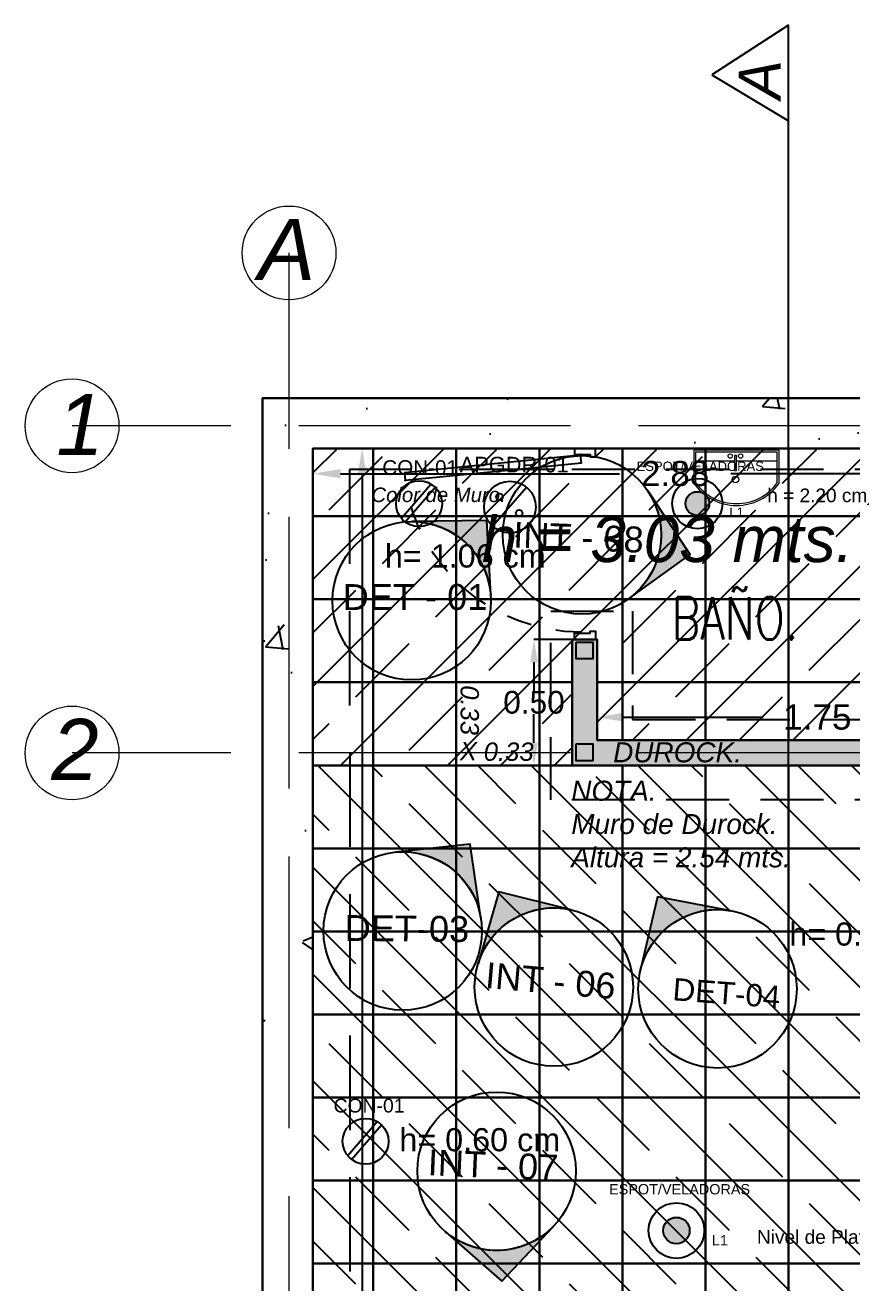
# Model space of a CAD drawing. Header units: millimetres. Extents: x 10930 to 21977, y 3784 to 7635.
# Drawn here: x 10968.351 to 10971.637, y 3818.699 to 3823.698 of the extents above; entities that cross this region are included whole.
import ezdxf

# ---------------------------------------------------------------- set-up
doc = ezdxf.new("R2010")
doc.units = ezdxf.units.MM
for name, pattern in [('ACAD_ISO02W100', [15, 12, -3]), ('X-BB-NEW$0$HIDDEN2', [0.1875, 0.125, -0.0625]), ('X-PP-NEW$0$X-PP-NEW$0$HIDDEN', [0.375, 0.25, -0.125])]:
    doc.linetypes.add(name, pattern=pattern)
for name, color, linetype, lineweight in [('CONTACTOS', 116, 'Continuous', 18), ('COTAS', 116, 'ACAD_ISO02W100', 20), ('INFORMACION DE AREAS', 64, 'Continuous', 18), ('LUMINARIAS', 3, 'Continuous', 18), ('MURO DUROCK', 61, 'Continuous', 25), ('PLAFON', 94, 'Continuous', 25)]:
    doc.layers.add(name, color=color, linetype=linetype, lineweight=lineweight)
for name, color, linetype in [('CORTE', 224, 'Continuous'), ('IMAGENES', 80, 'Continuous'), ('MEDIDAS.', 75, 'Continuous'), ('MUROS - ARQ.', 116, 'Continuous'), ('MUROS ACABADO.', 60, 'Continuous'), ('PISO PATIO PUBLICO', 81, 'Continuous'), ('PUERTAS', 114, 'Continuous')]:
    doc.layers.add(name, color=color, linetype=linetype)
doc.layers.add('MUEBLES', color=7, linetype='Continuous', lineweight=18, true_color=0xadff5c)
doc.styles.add('ROMANS', font='romans.shx', dxfattribs={"width": 0.75})
doc.styles.get("Standard").update_dxf_attribs({"font": 'arial.ttf'})
doc.dimstyles.get("Standard").update_dxf_attribs({"dimtxt": 0.15, "dimasz": 0.18, "dimexe": 0.18, "dimexo": 0.0625, "dimgap": 0.09, "dimtad": 0, "dimtih": 1, "dimtoh": 1, "dimzin": 0, "dimdsep": 46, "dimtxsty": 'Standard', "dimblk2": 'ARCHTICK', "dimcen": 0.09, "dimadec": 0, "dimazin": 0, "dimtfac": 1, "dimtofl": 0, "dimtmove": 0, "dimatfit": 3, "dimfxl": 1, "dimtolj": 1, "dimtzin": 0, "dimarcsym": 0})

# ---------------------------------------------------------------- blocks, each defined once
blk = doc.blocks.new('*D152')
at = {"layer": 'Defpoints', "color": 0, "transparency": 16777216}
for p in [(10970.62504958172, 3820.947300130962), (10972.37504958172, 3820.947300130962), (10972.37504958172, 3820.947300130962)]:
    blk.add_point(p, dxfattribs=at)
at = {"layer": 'MEDIDAS.', "color": 0, "lineweight": -2, "transparency": 16777216}
for p, q in [((10970.72504958172, 3820.947300130962), (10971.28450387913, 3820.947300130962)), ((10972.27504958172, 3820.947300130962), (10971.71559528431, 3820.947300130962))]:
    blk.add_line(p, q, dxfattribs=at)
at = {"layer": 'MEDIDAS.', "color": 0, "transparency": 16777216}
for points in [[(10970.72504958172, 3820.963966797628), (10970.72504958172, 3820.930633464295), (10970.62504958172, 3820.947300130962)], [(10972.27504958172, 3820.963966797628), (10972.27504958172, 3820.930633464295), (10972.37504958172, 3820.947300130962)]]:
    blk.add_solid(points, dxfattribs=at)
at = {"layer": 'MEDIDAS.', "color": 0, "transparency": 16777216, "insert": (10971.50004958172, 3820.947300130962), "char_height": 0.1, "attachment_point": 5}
blk.add_mtext('\\A1;1.75', dxfattribs=at)
blk = doc.blocks.new('_ArchTick')
at = {"color": 0, "linetype": 'ByBlock', "const_width": 0.15}
blk.add_lwpolyline([(-0.5, -0.5), (0.5, 0.5)], dxfattribs=at)
blk = doc.blocks.new('*D153')
at = {"layer": 'Defpoints', "color": 0, "transparency": 16777216}
for p in [(10970.52504958172, 3821.25586480804), (10970.37384624694, 3820.75586480804), (10970.52504958172, 3820.75586480804)]:
    blk.add_point(p, dxfattribs=at)
at = {"layer": 'MEDIDAS.', "color": 0, "lineweight": -2, "transparency": 16777216}
for p, q in [((10970.52504958172, 3821.25586480804), (10970.37384624694, 3821.25586480804)), ((10970.37384624694, 3821.16586480804), (10970.37384624694, 3821.051816376935)), ((10970.37384624694, 3820.84586480804), (10970.37384624694, 3820.959913239145)), ((10970.52504958172, 3820.75586480804), (10970.37384624694, 3820.75586480804))]:
    blk.add_line(p, q, dxfattribs=at)
at = {"layer": 'MEDIDAS.', "color": 0, "transparency": 16777216}
for points in [[(10970.35884624694, 3821.16586480804), (10970.38884624694, 3821.16586480804), (10970.37384624694, 3821.25586480804)], [(10970.35884624694, 3820.84586480804), (10970.38884624694, 3820.84586480804), (10970.37384624694, 3820.75586480804)]]:
    blk.add_solid(points, dxfattribs=at)
at = {"layer": 'MEDIDAS.', "color": 0, "transparency": 16777216, "insert": (10970.37384624694, 3821.005864808042), "char_height": 0.09, "attachment_point": 5}
blk.add_mtext('\\A1;0.50', dxfattribs=at)
blk = doc.blocks.new('*D155')
at = {"layer": 'Defpoints', "color": 0, "transparency": 16777216}
for p in [(10969.49504958172, 3821.915127128236), (10972.37504958172, 3821.915127128236), (10972.37504958172, 3821.915127128236)]:
    blk.add_point(p, dxfattribs=at)
at = {"layer": 'MEDIDAS.', "color": 0, "lineweight": -2, "transparency": 16777216}
for p, q in [((10969.60504958172, 3821.915127128236), (10970.71421738527, 3821.915127128236)), ((10972.26504958172, 3821.915127128236), (10971.15588177817, 3821.915127128236))]:
    blk.add_line(p, q, dxfattribs=at)
at = {"layer": 'MEDIDAS.', "color": 0, "transparency": 16777216}
for points in [[(10969.60504958172, 3821.93346046157), (10969.60504958172, 3821.896793794903), (10969.49504958172, 3821.915127128236)], [(10972.26504958172, 3821.93346046157), (10972.26504958172, 3821.896793794903), (10972.37504958172, 3821.915127128236)]]:
    blk.add_solid(points, dxfattribs=at)
at = {"layer": 'MEDIDAS.', "color": 0, "transparency": 16777216, "insert": (10970.93504958172, 3821.915127128236), "char_height": 0.1, "attachment_point": 5}
blk.add_mtext('\\A1;2.88', dxfattribs=at)
blk = doc.blocks.new('*D156')
at = {"layer": 'Defpoints', "color": 0, "transparency": 16777216}
for p in [(10969.73033308479, 3822.01586480804), (10969.49504958172, 3811.795864808041), (10969.69059859015, 3811.795864808041)]:
    blk.add_point(p, dxfattribs=at)
at = {"layer": 'MEDIDAS.', "color": 0, "lineweight": -2, "transparency": 16777216}
for p, q in [((10969.73033308479, 3822.01586480804), (10969.69059859015, 3822.01586480804)), ((10969.69059859015, 3821.91586480804), (10969.69059859015, 3817.046922106812)), ((10969.69059859015, 3811.895864808041), (10969.69059859015, 3816.764807509268)), ((10969.49504958172, 3811.795864808041), (10969.69059859015, 3811.795864808041))]:
    blk.add_line(p, q, dxfattribs=at)
at = {"layer": 'MEDIDAS.', "color": 0, "transparency": 16777216}
for points in [[(10969.67393192348, 3821.91586480804), (10969.70726525681, 3821.91586480804), (10969.69059859015, 3822.01586480804)], [(10969.67393192348, 3811.895864808041), (10969.70726525681, 3811.895864808041), (10969.69059859015, 3811.795864808041)]]:
    blk.add_solid(points, dxfattribs=at)
at = {"layer": 'MEDIDAS.', "color": 0, "transparency": 16777216, "insert": (10969.69059859015, 3816.905864808042), "char_height": 0.1, "attachment_point": 5}
blk.add_mtext('\\A1;10.22', dxfattribs=at)
blk = doc.blocks.new('puerta verde')
at = {"layer": 'PUERTAS', "linetype": 'ByBlock', "ltscale": 10}
for points in [[(10970.53255456496, 3822.007006790107), (10970.53255456496, 3822.015306701511), (10970.54085447637, 3822.015306701511), (10970.6072537676, 3822.015306701511), (10970.615553679, 3822.015306701511), (10970.615553679, 3822.007006790107), (10970.615553679, 3821.990406967299), (10970.55330434347, 3821.990406967299), (10970.55330434347, 3821.982107055895), (10970.53255456496, 3821.982107055895)], [(10970.53255456496, 3821.264164719442), (10970.53255456496, 3821.255864808038), (10970.54085447637, 3821.255864808038), (10970.6072537676, 3821.255864808038), (10970.615553679, 3821.255864808038), (10970.615553679, 3821.264164719442), (10970.615553679, 3821.280764542251), (10970.55330434347, 3821.280764542251), (10970.55330434347, 3821.289064453655), (10970.53255456496, 3821.289064453655)]]:
    blk.add_lwpolyline(points, close=True, dxfattribs=at)
blk.add_lwpolyline([(10970.85265494683, 3821.931546231201), (10970.58807628931, 3821.957847020051), (10970.59109041214, 3821.988168261605), (10970.85566906966, 3821.961867472754), (10971.29155819985, 3821.918537341431, -0.4142135623725697), (10971.29170192153, 3821.918361892145), (10971.2887036625, 3821.888200236073)], format="xyb", close=True, dxfattribs=at)
blk.add_circle((10970.59065394479, 3821.990406967299), 0.001201191533456028, dxfattribs=at)
at = {"layer": 'PUERTAS', "color": 61, "linetype": 'X-PP-NEW$0$X-PP-NEW$0$HIDDEN', "ltscale": 0.3}
blk.add_arc((10970.59065394479, 3821.990406967299), 0.7054924693461267, 270, 351.6700815362239, dxfattribs=at)
blk = doc.blocks.new('la verde')
at = {"layer": 'MUEBLES'}
for points in [[(10975.2353143818, 3820.734128405461), (10975.10390619848, 3820.734128405461), (10975.10390619848, 3820.394897261245), (10975.2353143818, 3820.394897261245)], [(10975.1460610075, 3820.734128405461), (10975.10390619848, 3820.734128405461), (10975.10390619848, 3820.394897261245), (10975.1460610075, 3820.394897261245)], [(10975.23300470601, 3820.726855689689), (10975.11117891426, 3820.726855689689), (10975.11117891426, 3820.402169977017), (10975.23300470601, 3820.402169977017)], [(10975.1460610075, 3820.564512833353), (10975.1460610075, 3820.726855689689)], [(10975.1460610075, 3820.402169977017), (10975.1460610075, 3820.556209223074)]]:
    blk.add_lwpolyline(points, dxfattribs=at)
blk.add_lwpolyline([(10975.12498360299, 3820.564512833353), (10975.12498360299, 3820.556209223074), (10975.18525870547, 3820.556209223074), (10975.18525870547, 3820.564512833353)], close=True, dxfattribs=at)
for centre, radius in [((10975.12750447653, 3820.580878125902), 0.008557670457559048), ((10975.12750447653, 3820.539843930527), 0.008557670457559048), ((10975.22059607295, 3820.560730640449), 0.01350211763051887)]:
    blk.add_circle(centre, radius, dxfattribs=at)
for radius, start, end in [(0.2068476428917566, 304.9149618825879, 55.08503811741212), (0.1995749271199837, 305.5662868327981, 54.43371316720178)]:
    blk.add_arc((10975.11692306004, 3820.564512833353), radius, start, end, dxfattribs=at)
blk = doc.blocks.new('contactos verdes')
at = {"layer": 'CONTACTOS', "lineweight": -3}
for p, q in [((10969.84574309551, 3821.737454965914), (10969.96394437853, 3821.873925595043)), ((10969.86106596755, 3821.723619997627), (10969.98105528021, 3821.861132844459)), ((10970.20937658633, 3821.706123620173), (10970.34378703156, 3821.861610344484)), ((10969.6327889929, 3819.20358286976), (10969.75099027593, 3819.34005349889)), ((10969.64811186494, 3819.189747901474), (10969.7681011776, 3819.327260748305))]:
    blk.add_line(p, q, dxfattribs=at)
for centre, radius in [((10969.917223646, 3821.795543182746), 0.09125036660980475), ((10970.27813278547, 3821.782416225855), 0.1028697645342995), ((10970.23658973824, 3821.822501921275), 0.01336700641998865), ((10970.31478909095, 3821.757948242137), 0.01336700641998865), ((10969.70426954339, 3819.261671086592), 0.09125036660980475)]:
    blk.add_circle(centre, radius, dxfattribs=at)
at = {"layer": 'CONTACTOS', "color": 7}
for s, height, p in [('APGDR-01', 0.06204430338222357, (10970.07840257961, 3821.920174914367)), ('CON-01', 0.05870626827067948, (10969.77083506288, 3821.909965018488)), ('CON-01', 0.05503624369423085, (10969.57711647813, 3819.376092922334))]:
    blk.add_text(s, height=height, dxfattribs=at).set_placement(p)
at = {"layer": 'CONTACTOS', "color": 124}
for s, p in [('h= 1.06 cm', (10969.78098515637, 3821.542103025397)), ('h= 0.56 cm', (10971.38863584543, 3820.03940939862)), ('h= 0.60 cm', (10969.8383822914, 3819.221897627671))]:
    blk.add_text(s, height=0.09204336248979246, dxfattribs=at).set_placement(p)
blk = doc.blocks.new('COTAS COLOR VERDE')
at = {"layer": 'COTAS', "ltscale": 0.09}
for points in [[(10969.40013195667, 3811.213733478573), (10969.40013195667, 3822.792661706981)], [(10973.21923315066, 3822.105577709002), (10968.53736998988, 3822.105577709002)], [(10973.21923315066, 3820.80508868964), (10968.53736998988, 3820.80508868964)]]:
    blk.add_lwpolyline(points, dxfattribs=at)
at = {"layer": 'COTAS', "color": 122}
for centre in [(10969.40013195667, 3822.792661706981), (10968.53736998988, 3822.105577709002), (10968.53736998988, 3820.80508868964)]:
    blk.add_circle(centre, 0.1863993865534202, dxfattribs=at)
at = {"layer": 'COTAS', "color": 122, "char_height": 0.2428180434479124, "attachment_point": 1}
for s, insert in [('{\\fArial|b0|i1|c0|p34;A}', (10969.27758161915, 3822.928010237122)), ('{\\fArial|b0|i1|c0|p34;1}', (10968.47469213553, 3822.231619767205)), ('{\\fArial|b0|i1|c0|p34;2}', (10968.45491513527, 3820.940437219781))]:
    blk.add_mtext_dynamic_manual_height_columns(s, width=0.03032255829748465, gutter_width=8.818076655504683, heights=[0], dxfattribs=dict(at, insert=insert))
blk = doc.blocks.new('luminarias verdes')
at = {"layer": 'LUMINARIAS', "lineweight": -3}
h = blk.add_hatch(color=3, dxfattribs=at)
h.dxf.hatch_style = 1
edge = h.paths.add_edge_path()
edge.add_arc((10971.02341071674, 3821.796282709206), 0.04732482978631231, 0, 360)
h = blk.add_hatch(color=3, dxfattribs=at)
h.dxf.hatch_style = 1
edge = h.paths.add_edge_path()
edge.add_arc((10970.9400821343, 3818.906789912416), 0.05243419297516108, 0, 360)
at = {"layer": 'LUMINARIAS', "color": 3, "lineweight": -3}
for centre, radius in [((10971.02341071674, 3821.796282709206), 0.09976508743804674), ((10971.02341071674, 3821.796282709206), 0.04732482978631231), ((10970.9400821343, 3818.906789912416), 0.1105360942771599), ((10970.9400821343, 3818.906789912416), 0.05243419297516108)]:
    blk.add_circle(centre, radius, dxfattribs=at)
at = {"layer": 'LUMINARIAS', "color": 7}
for height, p in [(0.03703609895148315, (10970.78178534538, 3821.926125849759)), (0.04103465280779305, (10970.67236999657, 3819.050651397369))]:
    blk.add_text('ESPOT/VELADORAS', height=height, dxfattribs=at).set_placement(p)
at = {"layer": 'LUMINARIAS', "color": 122}
for s, p in [('h = 2.20 cm', (10971.30107040492, 3821.801851296226)), ('Nivel de Plafon.', (10971.26027873034, 3818.85437982439))]:
    blk.add_text(s, height=0.05420733958522961, dxfattribs=at).set_placement(p)
at = {"layer": 'LUMINARIAS', "color": 10}
for height, p in [(0.03703609895148315, (10971.15061417, 3821.742863950065)), (0.04103465280779305, (10971.08101894159, 3818.847603866994))]:
    blk.add_text('L1', height=height, dxfattribs=at).set_placement(p)
blk = doc.blocks.new('PISO VERDE')
at = {"layer": 'PISO PATIO PUBLICO'}
for points in [[(10969.49504958172, 3821.74586480804), (10969.49504958172, 3822.01586480804), (10969.73504958172, 3822.01586480804), (10969.73504958172, 3821.74586480804), (10969.49504958172, 3821.74586480804)], [(10969.73504958172, 3821.74586480804), (10969.73504958172, 3822.01586480804), (10970.06504958172, 3822.01586480804), (10970.06504958172, 3821.74586480804), (10969.73504958172, 3821.74586480804)], [(10970.06504958172, 3821.74586480804), (10970.06504958172, 3822.01586480804), (10970.39504958172, 3822.01586480804), (10970.39504958172, 3821.74586480804), (10970.06504958172, 3821.74586480804)], [(10970.39504958172, 3821.74586480804), (10970.39504958172, 3822.01586480804), (10970.72504958172, 3822.01586480804), (10970.72504958172, 3821.74586480804), (10970.39504958172, 3821.74586480804)], [(10970.72504958172, 3821.74586480804), (10970.72504958172, 3822.01586480804), (10971.05504958172, 3822.01586480804), (10971.05504958172, 3821.74586480804), (10970.72504958172, 3821.74586480804)], [(10971.05504958172, 3821.74586480804), (10971.05504958172, 3822.01586480804), (10971.38504958172, 3822.01586480804), (10971.38504958172, 3821.74586480804), (10971.05504958172, 3821.74586480804)], [(10971.38504958172, 3821.74586480804), (10971.38504958172, 3822.01586480804), (10971.71504958172, 3822.01586480804), (10971.71504958172, 3821.74586480804), (10971.38504958172, 3821.74586480804)], [(10969.49504958172, 3821.41586480804), (10969.49504958172, 3821.74586480804), (10969.73504958172, 3821.74586480804), (10969.73504958172, 3821.41586480804), (10969.49504958172, 3821.41586480804)], [(10969.73504958172, 3821.41586480804), (10969.73504958172, 3821.74586480804), (10970.06504958172, 3821.74586480804), (10970.06504958172, 3821.41586480804), (10969.73504958172, 3821.41586480804)], [(10970.06504958172, 3821.41586480804), (10970.06504958172, 3821.74586480804), (10970.39504958172, 3821.74586480804), (10970.39504958172, 3821.41586480804), (10970.06504958172, 3821.41586480804)], [(10970.39504958172, 3821.41586480804), (10970.39504958172, 3821.74586480804), (10970.72504958172, 3821.74586480804), (10970.72504958172, 3821.41586480804), (10970.39504958172, 3821.41586480804)], [(10970.72504958172, 3821.41586480804), (10970.72504958172, 3821.74586480804), (10971.05504958172, 3821.74586480804), (10971.05504958172, 3821.41586480804), (10970.72504958172, 3821.41586480804)], [(10971.05504958172, 3821.41586480804), (10971.05504958172, 3821.74586480804), (10971.38504958172, 3821.74586480804), (10971.38504958172, 3821.41586480804), (10971.05504958172, 3821.41586480804)], [(10971.38504958172, 3821.41586480804), (10971.38504958172, 3821.74586480804), (10971.71504958172, 3821.74586480804), (10971.71504958172, 3821.41586480804), (10971.38504958172, 3821.41586480804)], [(10969.49504958172, 3821.08586480804), (10969.49504958172, 3821.41586480804), (10969.73504958172, 3821.41586480804), (10969.73504958172, 3821.08586480804), (10969.49504958172, 3821.08586480804)], [(10969.73504958172, 3821.08586480804), (10969.73504958172, 3821.41586480804), (10970.06504958172, 3821.41586480804), (10970.06504958172, 3821.08586480804), (10969.73504958172, 3821.08586480804)], [(10970.06504958172, 3821.08586480804), (10970.06504958172, 3821.41586480804), (10970.39504958172, 3821.41586480804), (10970.39504958172, 3821.08586480804), (10970.06504958172, 3821.08586480804)], [(10970.39504958172, 3821.08586480804), (10970.39504958172, 3821.41586480804), (10970.72504958172, 3821.41586480804), (10970.72504958172, 3821.08586480804), (10970.62504958172, 3821.08586480804)], [(10970.72504958172, 3821.08586480804), (10970.72504958172, 3821.41586480804), (10971.05504958172, 3821.41586480804), (10971.05504958172, 3821.08586480804), (10970.72504958172, 3821.08586480804)], [(10971.05504958172, 3821.08586480804), (10971.05504958172, 3821.41586480804), (10971.38504958172, 3821.41586480804), (10971.38504958172, 3821.08586480804), (10971.05504958172, 3821.08586480804)], [(10971.38504958172, 3821.08586480804), (10971.38504958172, 3821.41586480804), (10971.71504958172, 3821.41586480804), (10971.71504958172, 3821.08586480804), (10971.38504958172, 3821.08586480804)], [(10969.49504958172, 3820.75586480804), (10969.49504958172, 3821.08586480804), (10969.73504958172, 3821.08586480804), (10969.73504958172, 3820.75586480804), (10969.49504958172, 3820.75586480804)], [(10969.73504958172, 3820.75586480804), (10969.73504958172, 3821.08586480804), (10970.06504958172, 3821.08586480804), (10970.06504958172, 3820.75586480804), (10969.73504958172, 3820.75586480804)], [(10970.06504958172, 3820.75586480804), (10970.06504958172, 3821.08586480804), (10970.39504958172, 3821.08586480804), (10970.39504958172, 3820.75586480804), (10970.06504958172, 3820.75586480804)], [(10970.39504958172, 3820.75586480804), (10970.39504958172, 3821.08586480804), (10970.52504958172, 3821.08586480804)], [(10970.72504958172, 3820.85586480804), (10970.72504958172, 3821.08586480804), (10971.05504958172, 3821.08586480804), (10971.05504958172, 3820.85586480804)], [(10971.05504958172, 3820.85586480804), (10971.05504958172, 3821.08586480804), (10971.38504958172, 3821.08586480804), (10971.38504958172, 3820.85586480804)], [(10971.38504958172, 3820.85586480804), (10971.38504958172, 3821.08586480804), (10971.71504958172, 3821.08586480804), (10971.71504958172, 3820.85586480804)], [(10969.49504958172, 3820.42586480804), (10969.49504958172, 3820.75586480804), (10969.73504958172, 3820.75586480804), (10969.73504958172, 3820.42586480804), (10969.49504958172, 3820.42586480804)], [(10969.73504958172, 3820.42586480804), (10969.73504958172, 3820.75586480804), (10970.06504958172, 3820.75586480804), (10970.06504958172, 3820.42586480804), (10969.73504958172, 3820.42586480804)], [(10970.06504958172, 3820.42586480804), (10970.06504958172, 3820.75586480804), (10970.39504958172, 3820.75586480804), (10970.39504958172, 3820.42586480804), (10970.06504958172, 3820.42586480804)], [(10970.39504958172, 3820.42586480804), (10970.39504958172, 3820.75586480804), (10970.72504958172, 3820.75586480804), (10970.72504958172, 3820.42586480804), (10970.39504958172, 3820.42586480804)], [(10970.72504958172, 3820.42586480804), (10970.72504958172, 3820.75586480804), (10971.05504958172, 3820.75586480804), (10971.05504958172, 3820.42586480804), (10970.72504958172, 3820.42586480804)], [(10971.05504958172, 3820.42586480804), (10971.05504958172, 3820.75586480804), (10971.38504958172, 3820.75586480804), (10971.38504958172, 3820.42586480804), (10971.05504958172, 3820.42586480804)], [(10971.38504958172, 3820.42586480804), (10971.38504958172, 3820.75586480804), (10971.71504958172, 3820.75586480804), (10971.71504958172, 3820.42586480804), (10971.38504958172, 3820.42586480804)], [(10969.49504958172, 3820.09586480804), (10969.49504958172, 3820.42586480804), (10969.73504958172, 3820.42586480804), (10969.73504958172, 3820.09586480804), (10969.49504958172, 3820.09586480804)], [(10969.73504958172, 3820.09586480804), (10969.73504958172, 3820.42586480804), (10970.06504958172, 3820.42586480804), (10970.06504958172, 3820.09586480804), (10969.73504958172, 3820.09586480804)], [(10970.06504958172, 3820.09586480804), (10970.06504958172, 3820.42586480804), (10970.39504958172, 3820.42586480804), (10970.39504958172, 3820.09586480804), (10970.06504958172, 3820.09586480804)], [(10970.39504958172, 3820.09586480804), (10970.39504958172, 3820.42586480804), (10970.72504958172, 3820.42586480804), (10970.72504958172, 3820.09586480804), (10970.39504958172, 3820.09586480804)], [(10970.72504958172, 3820.09586480804), (10970.72504958172, 3820.42586480804), (10971.05504958172, 3820.42586480804), (10971.05504958172, 3820.09586480804), (10970.72504958172, 3820.09586480804)], [(10971.05504958172, 3820.09586480804), (10971.05504958172, 3820.42586480804), (10971.38504958172, 3820.42586480804), (10971.38504958172, 3820.09586480804), (10971.05504958172, 3820.09586480804)], [(10971.38504958172, 3820.09586480804), (10971.38504958172, 3820.42586480804), (10971.71504958172, 3820.42586480804), (10971.71504958172, 3820.09586480804), (10971.38504958172, 3820.09586480804)], [(10969.49504958172, 3819.76586480804), (10969.49504958172, 3820.09586480804), (10969.73504958172, 3820.09586480804), (10969.73504958172, 3819.76586480804), (10969.49504958172, 3819.76586480804)], [(10969.73504958172, 3819.76586480804), (10969.73504958172, 3820.09586480804), (10970.06504958172, 3820.09586480804), (10970.06504958172, 3819.76586480804), (10969.73504958172, 3819.76586480804)], [(10970.06504958172, 3819.76586480804), (10970.06504958172, 3820.09586480804), (10970.39504958172, 3820.09586480804), (10970.39504958172, 3819.76586480804), (10970.06504958172, 3819.76586480804)], [(10970.39504958172, 3819.76586480804), (10970.39504958172, 3820.09586480804), (10970.72504958172, 3820.09586480804), (10970.72504958172, 3819.76586480804), (10970.39504958172, 3819.76586480804)], [(10970.72504958172, 3819.76586480804), (10970.72504958172, 3820.09586480804), (10971.05504958172, 3820.09586480804), (10971.05504958172, 3819.76586480804), (10970.72504958172, 3819.76586480804)], [(10971.05504958172, 3819.76586480804), (10971.05504958172, 3820.09586480804), (10971.38504958172, 3820.09586480804), (10971.38504958172, 3819.76586480804), (10971.05504958172, 3819.76586480804)], [(10971.38504958172, 3819.76586480804), (10971.38504958172, 3820.09586480804), (10971.71504958172, 3820.09586480804), (10971.71504958172, 3819.76586480804), (10971.38504958172, 3819.76586480804)], [(10969.49504958172, 3819.43586480804), (10969.49504958172, 3819.76586480804), (10969.73504958172, 3819.76586480804), (10969.73504958172, 3819.43586480804), (10969.49504958172, 3819.43586480804)], [(10969.73504958172, 3819.43586480804), (10969.73504958172, 3819.76586480804), (10970.06504958172, 3819.76586480804), (10970.06504958172, 3819.43586480804), (10969.73504958172, 3819.43586480804)], [(10970.06504958172, 3819.43586480804), (10970.06504958172, 3819.76586480804), (10970.39504958172, 3819.76586480804), (10970.39504958172, 3819.43586480804), (10970.06504958172, 3819.43586480804)], [(10970.39504958172, 3819.43586480804), (10970.39504958172, 3819.76586480804), (10970.72504958172, 3819.76586480804), (10970.72504958172, 3819.43586480804), (10970.39504958172, 3819.43586480804)], [(10970.72504958172, 3819.43586480804), (10970.72504958172, 3819.76586480804), (10971.05504958172, 3819.76586480804), (10971.05504958172, 3819.43586480804), (10970.72504958172, 3819.43586480804)], [(10971.05504958172, 3819.43586480804), (10971.05504958172, 3819.76586480804), (10971.38504958172, 3819.76586480804), (10971.38504958172, 3819.43586480804), (10971.05504958172, 3819.43586480804)], [(10971.38504958172, 3819.43586480804), (10971.38504958172, 3819.76586480804), (10971.71504958172, 3819.76586480804), (10971.71504958172, 3819.43586480804), (10971.38504958172, 3819.43586480804)], [(10969.49504958172, 3819.10586480804), (10969.49504958172, 3819.43586480804), (10969.73504958172, 3819.43586480804), (10969.73504958172, 3819.10586480804), (10969.49504958172, 3819.10586480804)], [(10969.73504958172, 3819.10586480804), (10969.73504958172, 3819.43586480804), (10970.06504958172, 3819.43586480804), (10970.06504958172, 3819.10586480804), (10969.73504958172, 3819.10586480804)], [(10970.06504958172, 3819.10586480804), (10970.06504958172, 3819.43586480804), (10970.39504958172, 3819.43586480804), (10970.39504958172, 3819.10586480804), (10970.06504958172, 3819.10586480804)], [(10970.39504958172, 3819.10586480804), (10970.39504958172, 3819.43586480804), (10970.72504958172, 3819.43586480804), (10970.72504958172, 3819.10586480804), (10970.39504958172, 3819.10586480804)], [(10970.72504958172, 3819.10586480804), (10970.72504958172, 3819.43586480804), (10971.05504958172, 3819.43586480804), (10971.05504958172, 3819.10586480804), (10970.72504958172, 3819.10586480804)], [(10971.05504958172, 3819.10586480804), (10971.05504958172, 3819.43586480804), (10971.38504958172, 3819.43586480804), (10971.38504958172, 3819.10586480804), (10971.05504958172, 3819.10586480804)], [(10971.38504958172, 3819.10586480804), (10971.38504958172, 3819.43586480804), (10971.71504958172, 3819.43586480804), (10971.71504958172, 3819.10586480804), (10971.38504958172, 3819.10586480804)], [(10969.49504958172, 3818.77586480804), (10969.49504958172, 3819.10586480804), (10969.73504958172, 3819.10586480804), (10969.73504958172, 3818.77586480804), (10969.49504958172, 3818.77586480804)], [(10969.73504958172, 3818.77586480804), (10969.73504958172, 3819.10586480804), (10970.06504958172, 3819.10586480804), (10970.06504958172, 3818.77586480804), (10969.73504958172, 3818.77586480804)], [(10970.06504958172, 3818.77586480804), (10970.06504958172, 3819.10586480804), (10970.39504958172, 3819.10586480804), (10970.39504958172, 3818.77586480804), (10970.06504958172, 3818.77586480804)], [(10970.39504958172, 3818.77586480804), (10970.39504958172, 3819.10586480804), (10970.72504958172, 3819.10586480804), (10970.72504958172, 3818.77586480804), (10970.39504958172, 3818.77586480804)], [(10970.72504958172, 3818.77586480804), (10970.72504958172, 3819.10586480804), (10971.05504958172, 3819.10586480804), (10971.05504958172, 3818.77586480804), (10970.72504958172, 3818.77586480804)], [(10971.05504958172, 3818.77586480804), (10971.05504958172, 3819.10586480804), (10971.38504958172, 3819.10586480804), (10971.38504958172, 3818.77586480804), (10971.05504958172, 3818.77586480804)], [(10971.38504958172, 3818.77586480804), (10971.38504958172, 3819.10586480804), (10971.71504958172, 3819.10586480804), (10971.71504958172, 3818.77586480804), (10971.38504958172, 3818.77586480804)], [(10969.49504958172, 3818.44586480804), (10969.49504958172, 3818.77586480804), (10969.73504958172, 3818.77586480804), (10969.73504958172, 3818.44586480804), (10969.49504958172, 3818.44586480804)], [(10969.73504958172, 3818.44586480804), (10969.73504958172, 3818.77586480804), (10970.06504958172, 3818.77586480804), (10970.06504958172, 3818.44586480804), (10969.73504958172, 3818.44586480804)], [(10970.06504958172, 3818.44586480804), (10970.06504958172, 3818.77586480804), (10970.39504958172, 3818.77586480804), (10970.39504958172, 3818.44586480804), (10970.06504958172, 3818.44586480804)], [(10970.39504958172, 3818.44586480804), (10970.39504958172, 3818.77586480804), (10970.72504958172, 3818.77586480804), (10970.72504958172, 3818.44586480804), (10970.39504958172, 3818.44586480804)], [(10970.72504958172, 3818.44586480804), (10970.72504958172, 3818.77586480804), (10971.05504958172, 3818.77586480804), (10971.05504958172, 3818.44586480804), (10970.72504958172, 3818.44586480804)], [(10971.05504958172, 3818.44586480804), (10971.05504958172, 3818.77586480804), (10971.38504958172, 3818.77586480804), (10971.38504958172, 3818.44586480804), (10971.05504958172, 3818.44586480804)], [(10971.38504958172, 3818.44586480804), (10971.38504958172, 3818.77586480804), (10971.71504958172, 3818.77586480804), (10971.71504958172, 3818.44586480804), (10971.38504958172, 3818.44586480804)]]:
    blk.add_lwpolyline(points, dxfattribs=at)
blk = doc.blocks.new('IMFOR DE PISO VERDE')
at = {"layer": 'PISO PATIO PUBLICO', "color": 61, "insert": (10972.14025618795, 3812.157246111374), "char_height": 0.07291732539227498, "attachment_point": 1, "rotation": 270}
blk.add_mtext_dynamic_manual_height_columns('{\\fArial|b0|i1|c0|p34;0.33}', width=3.702998878402042, gutter_width=12.5, heights=[0], dxfattribs=at)
at = {"layer": 'PISO PATIO PUBLICO', "color": 61, "char_height": 0.07291732539227498, "attachment_point": 1}
for s, insert in [('{\\fArial|b0|i1|c0|p34;X}', (10972.06420738725, 3811.93108817414)), ('{\\fArial|b0|i1|c0|p34;0.33}', (10972.15931679787, 3811.929614833446))]:
    blk.add_mtext_dynamic_manual_height_columns(s, width=3.702998878402042, gutter_width=12.5, heights=[0], dxfattribs=dict(at, insert=insert))
blk = doc.blocks.new('FLECHA DOS')
at = {"layer": 'CORTE'}
for p, q in [((10970.72504958172, 3823.697857952679), (10970.4212145311, 3823.50075138556)), ((10970.72504958172, 3809.121042254999), (10970.72504958172, 3823.697857952679)), ((10970.4212145311, 3823.50075138556), (10970.72504958172, 3823.317506049427))]:
    blk.add_line(p, q, dxfattribs=at)
at = {"layer": 'CORTE', "insert": (10970.52802156833, 3823.403545283722), "char_height": 0.16678881825189, "attachment_point": 1, "rotation": 90}
blk.add_mtext_dynamic_manual_height_columns('{\\fArial|b0|i1|c0|p34;A}', width=0.03032255829748465, gutter_width=8.818076655504683, heights=[0], dxfattribs=at)

msp = doc.modelspace()

# ---------------------------------------------------------------- hatches: boundary and pattern name
at = {"layer": 'IMAGENES'}
h = msp.add_hatch(color=60, dxfattribs=at)
h.dxf.hatch_style = 1
edge = h.paths.add_edge_path()
edge.add_line((10970.75336842784, 3821.420032471155), (10970.99441353567, 3821.593733460557))
edge.add_line((10970.99441353567, 3821.593733460557), (10970.82999557502, 3821.841203684922))
edge.add_arc((10970.56445114019, 3821.671960059824), 0.3148924443472418, -53.13423689784389, 32.51122740956032, ccw=False)
h = msp.add_hatch(color=60, dxfattribs=at)
h.dxf.hatch_style = 1
edge = h.paths.add_edge_path()
edge.add_line((10970.2015863545, 3821.432850365863), (10970.18584636677, 3821.729543861776))
edge.add_line((10970.18584636677, 3821.729543861776), (10969.88876907999, 3821.72508702297))
edge.add_arc((10969.88750980189, 3821.410197096606), 0.3148924443468106, 4.125405036219377, 89.77086934351968, ccw=False)
h = msp.add_hatch(color=60, dxfattribs=at)
h.dxf.hatch_style = 1
edge = h.paths.add_edge_path()
edge.add_line((10970.16275728305, 3820.148287250546), (10970.12039913701, 3820.442363031928))
edge.add_line((10970.12039913701, 3820.442363031928), (10969.82492641525, 3820.411207800807))
edge.add_arc((10969.8519905993, 3820.097480560281), 0.3148924443468309, 9.28504144930531, 94.93050575676062, ccw=False)
h = msp.add_hatch(color=60, dxfattribs=at)
h.dxf.hatch_style = 1
edge = h.paths.add_edge_path()
edge.add_line((10970.52212681629, 3820.181990344849), (10970.23363479416, 3820.253033507074))
edge.add_line((10970.23363479416, 3820.253033507074), (10970.15168271956, 3819.967448781989))
edge.add_arc((10970.45265452125, 3819.874857064774), 0.3148924443467482, 77.25441376759511, 162.8998780750084, ccw=False)
h = msp.add_hatch(color=60, dxfattribs=at)
h.dxf.hatch_style = 1
edge = h.paths.add_edge_path()
edge.add_line((10971.15623506126, 3820.178220829935), (10970.86435231925, 3820.233711753936))
edge.add_line((10970.86435231925, 3820.233711753936), (10970.7978124372, 3819.944147906351))
edge.add_arc((10971.10331108863, 3819.867807710645), 0.3148924443463944, 80.32437639447232, 165.9698407017684, ccw=False)
h = msp.add_hatch(color=60, dxfattribs=at)
h.dxf.hatch_style = 1
edge = h.paths.add_edge_path()
edge.add_line((10970.02201538156, 3818.902062567803), (10970.24537079528, 3818.706136212018))
edge.add_line((10970.24537079528, 3818.706136212018), (10970.44964127875, 3818.921886872076))
edge.add_arc((10970.22513269478, 3819.142688020689), 0.3148924443458918, 229.8315418654022, 315.4770061728557, ccw=False)
at = {"layer": 'MURO DUROCK'}
h = msp.add_hatch(color=52, dxfattribs=at)
h.dxf.hatch_style = 1
h.paths.add_polyline_path([(10970.52504958172, 3821.25586480804), (10970.62504958172, 3821.25586480804), (10970.62504958172, 3820.85586480804), (10972.37504958172, 3820.85586480804), (10972.37504958172, 3820.75586480804), (10970.52504958172, 3820.75586480804)])
at = {"layer": 'MUROS ACABADO.'}
h = msp.add_hatch(dxfattribs=at)
h.set_pattern_fill('AR-CONC', color=50, scale=0.006)
h.set_pattern_definition([(49.99999999999999, (0, 0), (1.093108013976024, -0.09563451323341852), [0.1143, -1.2573]), (355, (0, 0), (-0.2114605285498161, 1.146341071434211), [0.09144000000000001, -1.00584350502]), (100.4514447, (0.091092042, -0.007969521), (0.8816474825421197, 1.050706511473171), [0.0971400528, -1.0685414676]), (46.18420000000002, (0, 0.3048), (1.626474245352779, -0.2522539675963629), [0.17145, -1.88595]), (96.63555760999996, (0.1355394, 0.283779), (1.424424804309018, 1.484556747586329), [0.14571013884, -1.60281364896]), (351.1841511700001, (0, 0.3048), (1.424424804389862, 1.484556747513196), [0.13715980242, -1.50875839152]), (21, (0.1524, 0.2286), (0.9096863476147949, -0.6135911891225256), [0.1143, -1.2573]), (326.0000000000001, (0.1524, 0.2286), (0.3708121700858825, 1.105127796733916), [0.09144000000000001, -1.00584]), (71.45144499999999, (0.2282071956, 0.1774674006), (1.280498515672297, 0.4915366133154315), [0.09714005280000002, -1.0685396256]), (37.50000000000001, (0, 0), (0.0185316195035509, 0.5073302332389187), [0, -0.9936480000000001, 0, -1.02108, 0, -1.00965]), (7.499999999999999, (0, 0), (0.4009179750618345, 0.6010834489087171), [0, -0.5821679999999999, 0, -0.970788, 0, -0.38481]), (327.5, (-0.339852, 0), (0.8135435710012284, -0.03437246395604066), [0, -0.381, 0, -1.18872, 0, -1.57734]), (317.5, (-0.492252, 0), (0.8887750883161083, 0.1525589461999982), [0, -0.4953, 0, -0.789432, 0, -1.12014])])
h.paths.add_polyline_path([(10969.29504958172, 3822.21586480804), (10972.69504958172, 3822.21586480804), (10972.69504958172, 3811.79586480804), (10972.37504958172, 3811.79586480804), (10972.37504958172, 3822.01586480804), (10969.49504958172, 3822.01586480804), (10969.49504958172, 3811.795864808041), (10969.29504958172, 3811.795864808041)])
at = {"layer": 'PLAFON'}
h = msp.add_hatch(dxfattribs=at)
h.set_pattern_fill('JIS_STN_1E', color=61, scale=0.3)
h.set_pattern_definition([(45, (0, 0), (-0.2121320343559642, 0.2121320343559643), []), (45, (0.2115, 0), (-0.2121320343559642, 0.2121320343559643), [0.3, -0.15])])
h.paths.add_polyline_path([(10969.49504958172, 3822.01586480804), (10972.37504958172, 3822.01586480804), (10972.37504958172, 3820.85586480804), (10970.62504958172, 3820.85586480804), (10970.62504958172, 3821.25586480804), (10970.52504958172, 3821.25586480804), (10970.52504958172, 3820.75586480804), (10969.49504958172, 3820.755646002155)])
h = msp.add_hatch(dxfattribs=at)
h.set_pattern_fill('JIS_STN_1E', color=61, scale=0.3, angle=90)
h.set_pattern_definition([(135, (0, 0), (-0.2121320343559643, -0.2121320343559642), []), (135, (1.295063990098326e-17, 0.2115), (-0.2121320343559643, -0.2121320343559642), [0.3, -0.15])])
h.paths.add_polyline_path([(10969.49504958172, 3820.755646002155), (10972.37504958172, 3820.755646002155), (10972.37504958172, 3811.79586480804), (10969.49504958172, 3811.79586480804)])

# ---------------------------------------------------------------- linework, layer by layer
at = {"layer": 'IMAGENES', "color": 60}
for points in [[(10970.75336842784, 3821.420032471155), (10970.99441353567, 3821.593733460557), (10970.82999557502, 3821.841203684922, -0.3921245748608314), (10970.75336842784, 3821.420032471155, 42.03721698194761)], [(10970.2015863545, 3821.432850365863), (10970.18584636677, 3821.729543861776), (10969.88876907999, 3821.72508702297, -0.3921245748608314), (10970.2015863545, 3821.432850365863, 42.03721698194761)], [(10970.16275728305, 3820.148287250546), (10970.12039913701, 3820.442363031928), (10969.82492641525, 3820.411207800807, -0.3921245748608314), (10970.16275728305, 3820.148287250546, 42.03721698194761)], [(10970.52212681629, 3820.181990344849), (10970.23363479416, 3820.253033507074), (10970.15168271956, 3819.967448781989, -0.3921245748608314), (10970.52212681629, 3820.181990344849, 42.03721698194761)], [(10971.15623506126, 3820.178220829935), (10970.86435231925, 3820.233711753936), (10970.7978124372, 3819.944147906351, -0.3921245748608314), (10971.15623506126, 3820.178220829935, 42.03721698194761)], [(10970.02201538156, 3818.902062567803), (10970.24537079528, 3818.706136212018), (10970.44964127875, 3818.921886872076, -0.3921245748608314), (10970.02201538156, 3818.902062567803, 42.03721698194761)]]:
    msp.add_lwpolyline(points, format="xyb", dxfattribs=at)
for centre in [(10970.56445114019, 3821.671960059824), (10969.88750980189, 3821.410197096607), (10969.8519905993, 3820.09748056028), (10970.45265452125, 3819.874857064773), (10971.10331108863, 3819.867807710642), (10970.22513269478, 3819.14268802069)]:
    msp.add_circle(centre, 0.314892444348787, dxfattribs=at)
at = {"layer": 'MURO DUROCK'}
msp.add_lwpolyline([(10970.52504958172, 3821.25586480804), (10970.62504958172, 3821.25586480804), (10970.62504958172, 3820.85586480804), (10972.37504958172, 3820.85586480804), (10972.37504958172, 3820.75586480804), (10970.52504958172, 3820.75586480804), (10970.52504958172, 3821.25586480804)], dxfattribs=at)
at = {"layer": 'MUROS - ARQ.'}
msp.add_lwpolyline([(10972.37504958172, 3811.79586480804), (10972.69504958172, 3811.79586480804), (10972.69504958172, 3822.21586480804), (10969.29504958172, 3822.21586480804), (10969.29504958172, 3811.795864808041), (10969.49504958172, 3811.795864808041), (10969.49504958172, 3822.01586480804), (10972.37504958172, 3822.01586480804), (10972.37504958172, 3820.85586480804), (10970.62504958172, 3820.85586480804), (10970.62504958172, 3821.25586480804), (10970.52504958172, 3821.25586480804), (10970.52504958172, 3820.75586480804), (10972.37504958172, 3820.75586480804)], close=True, dxfattribs=at)
at = {"layer": 'MUROS ACABADO.'}
msp.add_lwpolyline([(10969.29504958172, 3822.21586480804), (10972.69504958172, 3822.21586480804), (10972.69504958172, 3811.79586480804), (10972.37504958172, 3811.79586480804), (10972.37504958172, 3822.01586480804), (10969.49504958172, 3822.01586480804), (10969.49504958172, 3811.795864808041), (10969.29504958172, 3811.795864808041), (10969.29504958172, 3822.21586480804)], dxfattribs=at)
at = {"layer": 'MUROS ACABADO.', "color": 253, "linetype": 'X-BB-NEW$0$HIDDEN2', "ltscale": 3}
msp.add_lwpolyline([(10970.44952485939, 3821.931533529747), (10969.64073063905, 3821.931533529747), (10969.6439595875, 3811.795864808041)], dxfattribs=at)
at = {"layer": 'MUROS ACABADO.', "color": 30, "linetype": 'X-BB-NEW$0$HIDDEN2', "ltscale": 2}
msp.add_lwpolyline([(10972.27527460784, 3811.80278711314), (10972.27414007328, 3820.61840020487), (10970.44042279799, 3820.61840020487), (10970.44042279799, 3821.368639960292), (10970.76564744495, 3821.368639960292), (10970.76564744495, 3820.937927888905), (10972.27414007328, 3820.937927888905), (10972.27414007328, 3821.931533529747), (10970.44952485939, 3821.931533529747)], dxfattribs=at)
at = {"layer": 'MUROS ACABADO.', "color": 96}
for points in [[(10970.54199818903, 3821.246079525047), (10970.60769723514, 3821.246079525047), (10970.60769723514, 3821.178776089559), (10970.54199818903, 3821.178776089559)], [(10970.54199818903, 3820.840970450442), (10970.60769723514, 3820.840970450442), (10970.60769723514, 3820.773667014953), (10970.54199818903, 3820.773667014953)]]:
    msp.add_lwpolyline(points, close=True, dxfattribs=at)
at = {"layer": 'PISO PATIO PUBLICO'}
for points in [[(10970.52504958172, 3821.08586480804), (10970.39504958172, 3821.08586480804)], [(10970.62504958172, 3821.08586480804), (10970.72504958172, 3821.08586480804), (10970.72504958172, 3820.85586480804)], [(10970.72504958172, 3820.75586480804), (10970.39504958172, 3820.75586480804)], [(10971.05504958172, 3820.75586480804), (10970.72504958172, 3820.75586480804)], [(10971.38504958172, 3820.75586480804), (10971.05504958172, 3820.75586480804)], [(10971.71504958172, 3820.75586480804), (10971.38504958172, 3820.75586480804)]]:
    msp.add_lwpolyline(points, dxfattribs=at)
at = {"layer": 'PLAFON', "color": 61}
for p, q in [((10969.49504958172, 3820.755646002155), (10972.37504958172, 3820.755646002155)), ((10969.49504958172, 3811.79586480804), (10969.49504958172, 3820.755646002155))]:
    msp.add_line(p, q, dxfattribs=at)
msp.add_lwpolyline([(10969.49504958172, 3822.01586480804), (10972.37504958172, 3822.01586480804), (10972.37504958172, 3820.85586480804), (10970.62504958172, 3820.85586480804), (10970.62504958172, 3821.25586480804), (10970.52504958172, 3821.25586480804), (10970.52504958172, 3820.75586480804), (10969.49504958172, 3820.755646002155), (10969.49504958172, 3822.01586480804)], dxfattribs=at)

# ---------------------------------------------------------------- block references
at = {"layer": 'CONTACTOS'}
msp.add_blockref('contactos verdes', (0, 0), dxfattribs=at)
at = {"layer": 'CORTE'}
msp.add_blockref('FLECHA DOS', (0.6599999999998545, 0), dxfattribs=at)
at = {"layer": 'COTAS'}
msp.add_blockref('COTAS COLOR VERDE', (0, 0), dxfattribs=at)
at = {"layer": 'LUMINARIAS'}
msp.add_blockref('luminarias verdes', (0, 0), dxfattribs=at)
at = {"layer": 'MUEBLES', "rotation": 270}
msp.add_blockref('la verde', (7150.614130978078, 14797.11249829075), dxfattribs=at)
at = {"layer": 'PISO PATIO PUBLICO'}
for name, p in [('PISO VERDE', (0, 0)), ('IMFOR DE PISO VERDE', (-1.985358133821137, 8.917145714018261))]:
    msp.add_blockref(name, p, dxfattribs=at)
at = {"layer": 'PUERTAS', "xscale": -1}
msp.add_blockref('puerta verde', (21941.15044057362, 0.0005581065288424725), dxfattribs=at)

# ---------------------------------------------------------------- texts
at = {"layer": 'IMAGENES', "color": 81}
for s, height, rotation, p in [('INT - 08', 0.1027580083217997, 357.6916531335399, (10970.28983358143, 3821.621705917406)), ('DET - 01', 0.1027580083217997, 0.06605818623956361, (10969.61388024018, 3821.373290352061)), ('DET-03', 0.1027580083217997, 359.4617009641851, (10969.62101049735, 3820.058263121889)), ('INT - 06', 0.1027580083217997, 354.9892023682779, (10970.17705016292, 3819.871449946257)), ('DET-04', 0.08897294601104298, 355.6873558474232, (10970.92256211365, 3819.822525922024)), ('INT - 07', 0.1027580083217997, 357.5663304664079, (10969.94996028145, 3819.126892017139))]:
    msp.add_text(s, height=height, rotation=rotation, dxfattribs=at).set_placement(p)
at = {"layer": 'INFORMACION DE AREAS', "color": 64, "style": 'ROMANS', "width": 0.75}
msp.add_text('BAÑO.', height=0.1683294239858499, dxfattribs=at).set_placement((10970.92136231398, 3821.25586480804))
at = {"layer": 'MURO DUROCK', "color": 61, "char_height": 0.07942615177889843, "attachment_point": 1}
for s, insert in [('{\\fArial|b0|i1|c0|p34;DUROCK.}', (10970.68871611532, 3820.847392661844)), ('{\\fArial|b0|i1|c0|p34;NOTA.\\PMuro de Durock.\\PAltura = 2.54 mts.}', (10970.52196531917, 3820.694805984139))]:
    msp.add_mtext_dynamic_manual_height_columns(s, width=3.702998878402042, gutter_width=12.5, heights=[0], dxfattribs=dict(at, insert=insert))
at = {"layer": 'MUROS ACABADO.', "color": 252, "insert": (10969.7278061669, 3821.860057114556), "char_height": 0.05773302230751955, "attachment_point": 1}
msp.add_mtext_dynamic_manual_height_columns('{\\fArial|b0|i1|c0|p34;Color de Muro.}', width=3.702998878402042, gutter_width=12.5, heights=[0], dxfattribs=at)
at = {"layer": 'PLAFON', "color": 84, "insert": (10970.16655098298, 3821.745742056802), "char_height": 0.1820382715272224, "attachment_point": 1}
msp.add_mtext_dynamic_manual_height_columns('{\\fArial|b0|i1|c0|p34;h = 3.03 mts.}', width=3.702998878402042, gutter_width=12.5, heights=[0], dxfattribs=at)

# ---------------------------------------------------------------- dimensions: what is measured, and where the dimension line sits
at = {"layer": 'MEDIDAS.'}
for base, p1, p2, override, picture, middle in [((10969.69059859015, 3811.795864808041), (10969.73033308479, 3822.01586480804), (10969.49504958172, 3811.795864808041), {"dimtxt": 0.1, "dimasz": 0.1, "dimexe": 0, "dimexo": 0}, '*D156', (10969.69059859015, 3816.905864808042)), ((10970.37384624694, 3820.75586480804), (10970.52504958172, 3821.25586480804), (10970.52504958172, 3820.75586480804), {"dimtxt": 0.09, "dimasz": 0.09, "dimexe": 0, "dimexo": 0, "dimgap": 0}, '*D153', (10970.37384624694, 3821.005864808042))]:
    dim = msp.add_linear_dim(base=base, p1=p1, p2=p2, angle=90, dimstyle='Standard', override=override, dxfattribs=at)
    dim.commit()
    dim.dimension.update_dxf_attribs({"geometry": picture, "text_midpoint": middle, "dimtype": 160})
for base, p1, p2, override, picture, middle in [((10972.37504958172, 3821.915127128236), (10969.49504958172, 3821.915127128236), (10972.37504958172, 3821.915127128236), {"dimtxt": 0.1, "dimasz": 0.11, "dimexe": 0, "dimexo": 0}, '*D155', (10970.93504958172, 3821.915127128236)), ((10972.37504958172, 3820.947300130962), (10970.62504958172, 3820.947300130962), (10972.37504958172, 3820.947300130962), {"dimtxt": 0.1, "dimasz": 0.1, "dimexe": 0, "dimexo": 0}, '*D152', (10971.50004958172, 3820.947300130962))]:
    dim = msp.add_linear_dim(base=base, p1=p1, p2=p2, dimstyle='Standard', override=override, dxfattribs=at)
    dim.commit()
    dim.dimension.update_dxf_attribs({"geometry": picture, "text_midpoint": middle, "dimtype": 160})

doc.saveas('drawing.dxf')
